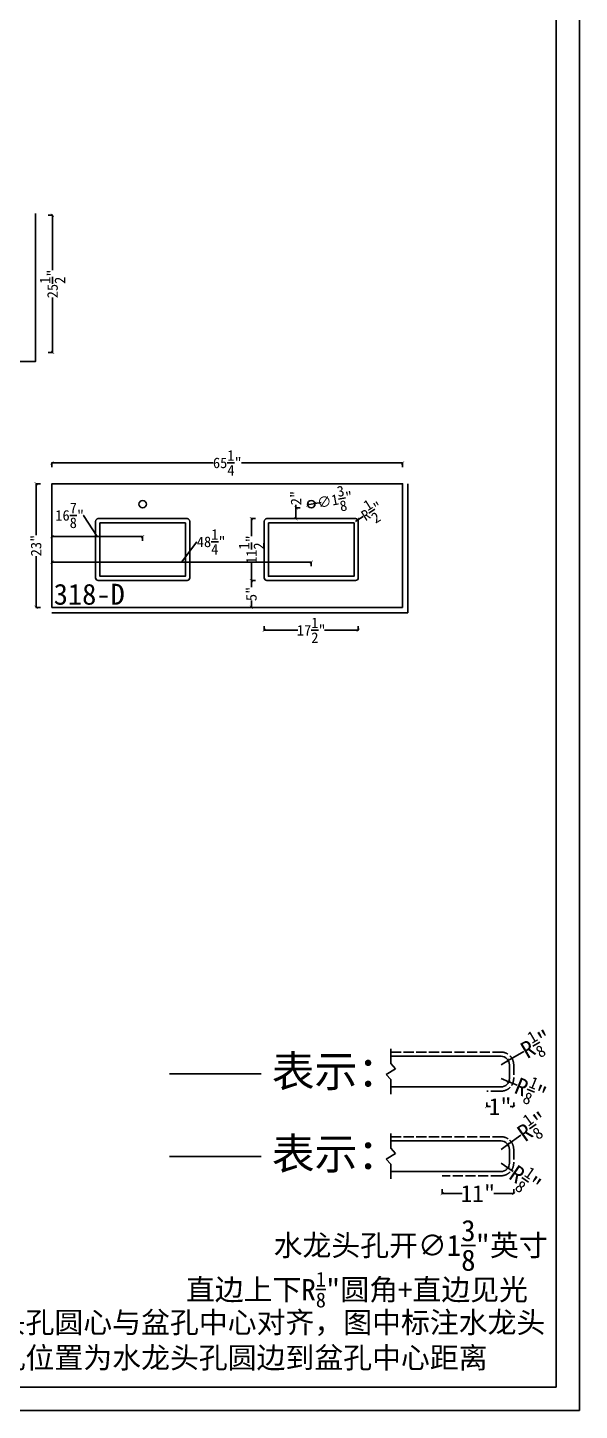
# Model space of a CAD drawing. Header units: millimetres. Extents: x 3183 to 64783, y -8707 to 2293.
# Drawn here: x 62175 to 64783, y -8707 to -2175 of the extents above; entities that cross this region are included whole.
import ezdxf
from ezdxf.lldxf.tags import DXFTag

# ---------------------------------------------------------------- set-up
doc = ezdxf.new("R2010")
doc.units = ezdxf.units.MM
doc.linetypes.add('ACAD_ISO02W100', pattern=[15, 12, -3])
for name, color, linetype in [('大样', 3, 'Continuous'), ('标注', 1, 'Continuous'), ('框', 4, 'Continuous'), ('编号', 6, 'Continuous'), ('说明', 8, 'Continuous')]:
    doc.layers.add(name, color=color, linetype=linetype)
doc.styles.get("Standard").update_dxf_attribs({"font": 'arial.ttf'})
doc.styles.add('样式 1', font='NSimSun.ttf')
tags = doc.linetypes.add('MB', pattern='A,0.5,-0.2,["MB",Standard,S=0.1,R=0,X=-0.1,Y=-0.05],-0.2', length=0.9).pattern_tags.tags
tags[6] = DXFTag(74, 10)
doc.linetypes.add('ZIGZAG', pattern='A,0.00254,-5.08,[131,ltypeshp.shx,S=5.08,R=0,X=-5.08,Y=0],-10.16,[131,ltypeshp.shx,S=5.08,R=180,X=5.08,Y=0],-5.08', length=20.32254)
doc.dimstyles.new('英寸', dxfattribs={"dimtxt": 50, "dimasz": 15, "dimexe": 1, "dimexo": 0.5, "dimtad": 0, "dimdec": 4, "dimlfac": 0.03937, "dimlunit": 5, "dimtxsty": '样式 1', "dimblk": 'ARCHTICK', "dimcen": 2.5, "dimclrt": 1, "dimadec": 0, "dimazin": 0, "dimtfac": 1, "dimtdec": 4, "dimtmove": 0, "dimatfit": 3, "dimfxl": 20, "dimfxlon": 1, "dimtolj": 1, "dimarcsym": 0})

# ---------------------------------------------------------------- blocks, each defined once
blk = doc.blocks.new('框')
at = {"layer": '框'}
for points in [[(16401.7, -391.7), (26401.7, -391.7), (26401.7, -7391.7), (16401.7, -7391.7)], [(16501.7, -491.7), (26301.7, -491.7), (26301.7, -7291.7), (16501.7, -7291.7)]]:
    blk.add_lwpolyline(points, close=True, dxfattribs=at)
at = {"layer": '框', "style": '样式 1'}
for tag, p in [('制图人：', (20840.1, -6764.8)), ('出图日期：', (22426.6, -6767.5)), ('图号：', (24401.3, -6776.7)), ('工程名称：', (19243.4, -6892.1)), ('车间确认：', (20840.1, -7012.5)), ('出货日期：', (22426.6, -7010.9)), ('工程编号：', (24384.7, -7131.5)), ('位置：', (19243.4, -7239.7)), ('确认：', (20840.1, -7240)), ('单位：', (22426.6, -7248.8))]:
    blk.add_attdef(tag, p, '', height=101.9, dxfattribs=at)
blk = doc.blocks.new('_ArchTick')
at = {"color": 0, "linetype": 'ByBlock', "const_width": 0.15}
blk.add_lwpolyline([(-0.5, -0.5), (0.5, 0.5)], dxfattribs=at)
blk = doc.blocks.new('*D398')
at = {"layer": 'Defpoints', "color": 0, "transparency": 16777216}
for p in [(64472.5, -7124.9), (64345, -7199.5), (64472.5, -7272.2)]:
    blk.add_point(p, dxfattribs=at)
at = {"layer": '标注', "color": 0, "lineweight": -2, "transparency": 16777216}
for p, q in [((64345, -7252.2), (64345, -7273.2)), ((64345, -7272.2), (64362.1, -7272.2)), ((64472.5, -7272.2), (64455.4, -7272.2)), ((64472.5, -7252.2), (64472.5, -7273.2))]:
    blk.add_line(p, q, dxfattribs=at)
at = {"layer": '标注', "color": 0, "lineweight": -2, "transparency": 16777216, "xscale": 15, "yscale": 15, "zscale": 15, "rotation": 180}
blk.add_blockref('_ArchTick', (64345, -7272.2), dxfattribs=at)
at = {"layer": '标注', "color": 0, "lineweight": -2, "transparency": 16777216, "xscale": 15, "yscale": 15, "zscale": 15}
blk.add_blockref('_ArchTick', (64472.5, -7272.2), dxfattribs=at)
at = {"layer": '标注', "color": 1, "transparency": 16777216, "insert": (64408.7, -7272.2), "char_height": 80, "attachment_point": 5, "style": '样式 1'}
blk.add_mtext('\\A1;1"', dxfattribs=at)
blk = doc.blocks.new('*D394')
at = {"layer": 'Defpoints', "color": 0, "transparency": 16777216}
for p in [(64412.5, -7139.5), (64449.5, -7154.6)]:
    blk.add_point(p, dxfattribs=at)
at = {"layer": '标注', "color": 0, "lineweight": -2, "transparency": 16777216}
for p in [(64412.5, -7139.5), (64488.8, -7170.6)]:
    blk.add_line(p, (64449.5, -7154.6), dxfattribs=at)
at = {"layer": '标注', "color": 0, "lineweight": -2, "transparency": 16777216, "xscale": 15, "yscale": 15, "zscale": 15, "rotation": 157.7819886964707}
blk.add_blockref('_ArchTick', (64449.5, -7154.6), dxfattribs=at)
at = {"layer": '标注', "color": 1, "transparency": 16777216, "insert": (64553, -7196.8), "char_height": 80, "attachment_point": 5, "rotation": 337.78199, "style": '样式 1'}
blk.add_mtext('\\A1;R{\\H0.7x;\\S1/8;}"', dxfattribs=at)
blk = doc.blocks.new('*D395')
at = {"layer": 'Defpoints', "color": 0, "transparency": 16777216}
for p in [(64447, -7054.5), (64412.5, -7074.8)]:
    blk.add_point(p, dxfattribs=at)
at = {"layer": '标注', "color": 0, "lineweight": -2, "transparency": 16777216}
for p in [(64412.5, -7074.8), (64519.9, -7011.8)]:
    blk.add_line(p, (64447, -7054.5), dxfattribs=at)
at = {"layer": '标注', "color": 0, "lineweight": -2, "transparency": 16777216, "xscale": 15, "yscale": 15, "zscale": 15, "rotation": 210.3681656591308}
blk.add_blockref('_ArchTick', (64447, -7054.5), dxfattribs=at)
at = {"layer": '标注', "color": 1, "transparency": 16777216, "insert": (64579.8, -6976.8), "char_height": 80, "width": 32.078, "attachment_point": 5, "rotation": 30.36817, "style": '样式 1'}
blk.add_mtext('\\A1;R{\\H0.7x;\\S1/8;}"', dxfattribs=at)
blk = doc.blocks.new('*D399')
at = {"layer": 'Defpoints', "color": 0, "transparency": 16777216}
for p in [(64472.5, -7524.6), (64134.9, -7599.2), (64472.5, -7682.9)]:
    blk.add_point(p, dxfattribs=at)
at = {"layer": '标注', "color": 0, "lineweight": -2, "transparency": 16777216}
for p, q in [((64134.9, -7662.9), (64134.9, -7683.9)), ((64134.9, -7682.9), (64228.4, -7682.9)), ((64472.5, -7682.9), (64378.9, -7682.9)), ((64472.5, -7662.9), (64472.5, -7683.9))]:
    blk.add_line(p, q, dxfattribs=at)
at = {"layer": '标注', "color": 0, "lineweight": -2, "transparency": 16777216, "xscale": 15, "yscale": 15, "zscale": 15, "rotation": 180}
blk.add_blockref('_ArchTick', (64134.9, -7682.9), dxfattribs=at)
at = {"layer": '标注', "color": 0, "lineweight": -2, "transparency": 16777216, "xscale": 15, "yscale": 15, "zscale": 15}
blk.add_blockref('_ArchTick', (64472.5, -7682.9), dxfattribs=at)
at = {"layer": '标注', "color": 1, "transparency": 16777216, "insert": (64303.7, -7682.9), "char_height": 80, "attachment_point": 5, "style": '样式 1'}
blk.add_mtext('\\A1;11"', dxfattribs=at)
blk = doc.blocks.new('*D396')
at = {"layer": 'Defpoints', "color": 0, "transparency": 16777216}
for p in [(64412.5, -7539.2), (64445.5, -7561.8)]:
    blk.add_point(p, dxfattribs=at)
at = {"layer": '标注', "color": 0, "lineweight": -2, "transparency": 16777216}
for p in [(64412.5, -7539.2), (64470.2, -7578.8)]:
    blk.add_line(p, (64445.5, -7561.8), dxfattribs=at)
at = {"layer": '标注', "color": 0, "lineweight": -2, "transparency": 16777216, "xscale": 15, "yscale": 15, "zscale": 15, "rotation": 145.4963367511641}
blk.add_blockref('_ArchTick', (64445.5, -7561.8), dxfattribs=at)
at = {"layer": '标注', "color": 1, "transparency": 16777216, "insert": (64527.3, -7618.1), "char_height": 80, "attachment_point": 5, "rotation": 325.49634, "style": '样式 1'}
blk.add_mtext('\\A1;R{\\H0.7x;\\S1/8;}"', dxfattribs=at)
blk = doc.blocks.new('*D397')
at = {"layer": 'Defpoints', "color": 0, "transparency": 16777216}
for p in [(64412.5, -7474.5), (64445, -7451.1)]:
    blk.add_point(p, dxfattribs=at)
at = {"layer": '标注', "color": 0, "lineweight": -2, "transparency": 16777216}
for p in [(64506.8, -7406.6), (64412.5, -7474.5)]:
    blk.add_line(p, (64445, -7451.1), dxfattribs=at)
at = {"layer": '标注', "color": 0, "lineweight": -2, "transparency": 16777216, "xscale": 15, "yscale": 15, "zscale": 15, "rotation": 215.762672990331}
blk.add_blockref('_ArchTick', (64445, -7451.1), dxfattribs=at)
at = {"layer": '标注', "color": 1, "transparency": 16777216, "insert": (64563.1, -7366.1), "char_height": 80, "width": 32.078, "attachment_point": 5, "rotation": 35.76267, "style": '样式 1'}
blk.add_mtext('\\A1;R{\\H0.7x;\\S1/8;}"', dxfattribs=at)
blk = doc.blocks.new('*D680')
at = {"layer": 'Defpoints', "color": 0, "transparency": 16777216}
for p in [(62098.5, -3061.4), (62292.6, -3061.4), (62098.5, -3709.1)]:
    blk.add_point(p, dxfattribs=at)
at = {"layer": '标注', "color": 0, "lineweight": -2, "transparency": 16777216}
for p, q in [((62272.6, -3061.4), (62293.6, -3061.4)), ((62292.6, -3061.4), (62292.6, -3320.1)), ((62292.6, -3709.1), (62292.6, -3450.4)), ((62272.6, -3709.1), (62293.6, -3709.1))]:
    blk.add_line(p, q, dxfattribs=at)
at = {"layer": '标注', "color": 0, "lineweight": -2, "transparency": 16777216, "xscale": 15, "yscale": 15, "zscale": 15}
for p, rotation in [((62292.6, -3061.4), 90), ((62292.6, -3709.1), 270)]:
    blk.add_blockref('_ArchTick', p, dxfattribs=dict(at, rotation=rotation))
at = {"layer": '标注', "color": 1, "transparency": 16777216, "insert": (62292.6, -3385.3), "char_height": 50, "attachment_point": 5, "rotation": 90, "style": '样式 1'}
blk.add_mtext('\\A1;25{\\H1x;\\S1/2;}"', dxfattribs=at)
blk = doc.blocks.new('*D683')
at = {"layer": 'Defpoints', "color": 0, "transparency": 16777216}
for p in [(62290.2, -4547.3), (62718.8, -4579.4), (62718.8, -4786.6)]:
    blk.add_point(p, dxfattribs=at)
at = {"layer": '标注', "color": 0, "lineweight": -2, "transparency": 16777216}
for p, q in [((62438.6, -4478.9), (62437.3, -4478.9)), ((62504.5, -4579.4), (62438.6, -4478.9)), ((62290.2, -4559.4), (62290.2, -4580.4)), ((62290.2, -4579.4), (62718.8, -4579.4)), ((62718.8, -4599.4), (62718.8, -4578.4))]:
    blk.add_line(p, q, dxfattribs=at)
at = {"layer": '标注', "color": 0, "lineweight": -2, "transparency": 16777216, "xscale": 15, "yscale": 15, "zscale": 15, "rotation": 180}
blk.add_blockref('_ArchTick', (62290.2, -4579.4), dxfattribs=at)
at = {"layer": '标注', "color": 0, "lineweight": -2, "transparency": 16777216, "xscale": 15, "yscale": 15, "zscale": 15}
blk.add_blockref('_ArchTick', (62718.8, -4579.4), dxfattribs=at)
at = {"layer": '标注', "color": 1, "transparency": 16777216, "insert": (62374, -4478.9), "char_height": 50, "attachment_point": 5, "style": '样式 1'}
blk.add_mtext('\\A1;16{\\H1x;\\S7/8;}"', dxfattribs=at)
blk = doc.blocks.new('*D684')
at = {"layer": 'Defpoints', "color": 0, "transparency": 16777216}
for p in [(62290.2, -4621.5), (63515.7, -4699.7), (63515.7, -4786.6)]:
    blk.add_point(p, dxfattribs=at)
at = {"layer": '标注', "color": 0, "lineweight": -2, "transparency": 16777216}
for p, q in [((62903, -4699.7), (62974.2, -4604)), ((62974.2, -4604), (62975.5, -4604)), ((62290.2, -4679.7), (62290.2, -4700.7)), ((62290.2, -4699.7), (63515.7, -4699.7)), ((63515.7, -4719.7), (63515.7, -4698.7))]:
    blk.add_line(p, q, dxfattribs=at)
at = {"layer": '标注', "color": 0, "lineweight": -2, "transparency": 16777216, "xscale": 15, "yscale": 15, "zscale": 15, "rotation": 180}
blk.add_blockref('_ArchTick', (62290.2, -4699.7), dxfattribs=at)
at = {"layer": '标注', "color": 0, "lineweight": -2, "transparency": 16777216, "xscale": 15, "yscale": 15, "zscale": 15}
blk.add_blockref('_ArchTick', (63515.7, -4699.7), dxfattribs=at)
at = {"layer": '标注', "color": 1, "transparency": 16777216, "insert": (63042.7, -4604), "char_height": 50, "attachment_point": 5, "style": '样式 1'}
blk.add_mtext('\\A1;48{\\H1x;\\S1/4;}"', dxfattribs=at)
blk = doc.blocks.new('*D685')
at = {"layer": 'Defpoints', "color": 0, "transparency": 16777216}
for p in [(63232.9, -4494.5), (63359, -4494.5), (63391.1, -4786.6)]:
    blk.add_point(p, dxfattribs=at)
at = {"layer": '标注', "color": 0, "lineweight": -2, "transparency": 16777216}
for p, q in [((63252.9, -4494.5), (63231.9, -4494.5)), ((63232.9, -4494.5), (63232.9, -4577.7)), ((63232.9, -4786.6), (63232.9, -4703.5)), ((63252.9, -4786.6), (63231.9, -4786.6))]:
    blk.add_line(p, q, dxfattribs=at)
at = {"layer": '标注', "color": 0, "lineweight": -2, "transparency": 16777216, "xscale": 15, "yscale": 15, "zscale": 15}
for p, rotation in [((63232.9, -4494.5), 90), ((63232.9, -4786.6), 270)]:
    blk.add_blockref('_ArchTick', p, dxfattribs=dict(at, rotation=rotation))
at = {"layer": '标注', "color": 1, "transparency": 16777216, "insert": (63232.9, -4640.6), "char_height": 50, "attachment_point": 5, "rotation": 90, "style": '样式 1'}
blk.add_mtext('\\A1;11{\\H1x;\\S1/2;}"', dxfattribs=at)
blk = doc.blocks.new('*D686')
at = {"layer": 'Defpoints', "color": 0, "transparency": 16777216}
for p in [(63391.1, -4786.6), (63232.9, -4913.6), (63391.1, -4913.6)]:
    blk.add_point(p, dxfattribs=at)
at = {"layer": '标注', "color": 0, "lineweight": -2, "transparency": 16777216}
for p, q in [((63252.9, -4786.6), (63231.9, -4786.6)), ((63232.9, -4786.6), (63232.9, -4818.8)), ((63232.9, -4913.6), (63232.9, -4881.5)), ((63252.9, -4913.6), (63231.9, -4913.6))]:
    blk.add_line(p, q, dxfattribs=at)
at = {"layer": '标注', "color": 0, "lineweight": -2, "transparency": 16777216, "xscale": 15, "yscale": 15, "zscale": 15}
for p, rotation in [((63232.9, -4786.6), 90), ((63232.9, -4913.6), 270)]:
    blk.add_blockref('_ArchTick', p, dxfattribs=dict(at, rotation=rotation))
at = {"layer": '标注', "color": 1, "transparency": 16777216, "insert": (63232.9, -4850.1), "char_height": 50, "attachment_point": 5, "rotation": 90, "style": '样式 1'}
blk.add_mtext('\\A1;5"', dxfattribs=at)
blk = doc.blocks.new('*D687')
at = {"layer": 'Defpoints', "color": 0, "transparency": 16777216}
for p in [(63293.5, -4677.2), (63738, -4701.5), (63738, -5021.7)]:
    blk.add_point(p, dxfattribs=at)
at = {"layer": '标注', "color": 0, "lineweight": -2, "transparency": 16777216}
for p, q in [((63293.5, -5001.7), (63293.5, -5022.7)), ((63293.5, -5021.7), (63452.8, -5021.7)), ((63738, -5021.7), (63578.7, -5021.7)), ((63738, -5001.7), (63738, -5022.7))]:
    blk.add_line(p, q, dxfattribs=at)
at = {"layer": '标注', "color": 0, "lineweight": -2, "transparency": 16777216, "xscale": 15, "yscale": 15, "zscale": 15, "rotation": 180}
blk.add_blockref('_ArchTick', (63293.5, -5021.7), dxfattribs=at)
at = {"layer": '标注', "color": 0, "lineweight": -2, "transparency": 16777216, "xscale": 15, "yscale": 15, "zscale": 15}
blk.add_blockref('_ArchTick', (63738, -5021.7), dxfattribs=at)
at = {"layer": '标注', "color": 1, "transparency": 16777216, "insert": (63515.7, -5021.7), "char_height": 50, "attachment_point": 5, "style": '样式 1'}
blk.add_mtext('\\A1;17{\\H1x;\\S1/2;}"', dxfattribs=at)
blk = doc.blocks.new('*D688')
at = {"layer": 'Defpoints', "color": 0, "transparency": 16777216}
for p in [(63443.4, -4443.7), (63515.7, -4443.7), (63515.7, -4494.5)]:
    blk.add_point(p, dxfattribs=at)
at = {"layer": '标注', "color": 0, "lineweight": -2, "transparency": 16777216}
for p, q in [((63443.4, -4443.7), (63443.4, -4428.7)), ((63463.4, -4443.7), (63442.4, -4443.7)), ((63463.4, -4494.5), (63442.4, -4494.5)), ((63443.4, -4494.5), (63443.4, -4443.7))]:
    blk.add_line(p, q, dxfattribs=at)
at = {"layer": '标注', "color": 0, "lineweight": -2, "transparency": 16777216, "xscale": 15, "yscale": 15, "zscale": 15}
for p, rotation in [((63443.4, -4443.7), 90), ((63443.4, -4494.5), 270)]:
    blk.add_blockref('_ArchTick', p, dxfattribs=dict(at, rotation=rotation))
at = {"layer": '标注', "color": 1, "transparency": 16777216, "insert": (63443.4, -4397.1), "char_height": 50, "attachment_point": 5, "rotation": 90, "style": '样式 1'}
blk.add_mtext('\\A1;2"', dxfattribs=at)
blk = doc.blocks.new('*D689')
at = {"layer": 'Defpoints', "color": 0, "transparency": 16777216}
for p in [(63498.6, -4429.5), (63532.9, -4423)]:
    blk.add_point(p, dxfattribs=at)
at = {"layer": '标注', "color": 0, "lineweight": -2, "transparency": 16777216}
for p in [(63498.6, -4429.5), (63562.4, -4417.5)]:
    blk.add_line(p, (63532.9, -4423), dxfattribs=at)
at = {"layer": '标注', "color": 0, "lineweight": -2, "transparency": 16777216, "xscale": 15, "yscale": 15, "zscale": 15}
for p, rotation in [((63498.6, -4429.5), 10.70248563451461), ((63532.9, -4423), 190.7024856345146)]:
    blk.add_blockref('_ArchTick', p, dxfattribs=dict(at, rotation=rotation))
at = {"layer": '标注', "color": 1, "transparency": 16777216, "insert": (63627.5, -4405.2), "char_height": 50, "attachment_point": 5, "rotation": 10.70249, "style": '样式 1'}
blk.add_mtext('\\A1;∅1{\\H1x;\\S3/8;}"', dxfattribs=at)
blk = doc.blocks.new('*D690')
at = {"layer": 'Defpoints', "color": 0, "transparency": 16777216}
for p in [(63725.3, -4507.2), (63736.1, -4500.5)]:
    blk.add_point(p, dxfattribs=at)
at = {"layer": '标注', "color": 0, "lineweight": -2, "transparency": 16777216}
for p in [(63725.3, -4507.2), (63761.5, -4484.6)]:
    blk.add_line(p, (63736.1, -4500.5), dxfattribs=at)
at = {"layer": '标注', "color": 0, "lineweight": -2, "transparency": 16777216, "xscale": 15, "yscale": 15, "zscale": 15, "rotation": 212.102004797935}
blk.add_blockref('_ArchTick', (63736.1, -4500.5), dxfattribs=at)
at = {"layer": '标注', "color": 1, "transparency": 16777216, "insert": (63802.1, -4459.1), "char_height": 50, "attachment_point": 5, "rotation": 32.102, "style": '样式 1'}
blk.add_mtext('\\A1;R{\\H1x;\\S1/2;}"', dxfattribs=at)
blk = doc.blocks.new('*D691')
at = {"layer": 'Defpoints', "color": 0, "transparency": 16777216}
for p in [(63947.5, -4230.8), (62290.2, -4329.4), (63947.5, -4329.4)]:
    blk.add_point(p, dxfattribs=at)
at = {"layer": '标注', "color": 0, "lineweight": -2, "transparency": 16777216}
for p, q in [((62290.2, -4250.8), (62290.2, -4229.8)), ((62290.2, -4230.8), (63052, -4230.8)), ((63947.5, -4230.8), (63185.7, -4230.8)), ((63947.5, -4250.8), (63947.5, -4229.8))]:
    blk.add_line(p, q, dxfattribs=at)
at = {"layer": '标注', "color": 0, "lineweight": -2, "transparency": 16777216, "xscale": 15, "yscale": 15, "zscale": 15, "rotation": 180}
blk.add_blockref('_ArchTick', (62290.2, -4230.8), dxfattribs=at)
at = {"layer": '标注', "color": 0, "lineweight": -2, "transparency": 16777216, "xscale": 15, "yscale": 15, "zscale": 15}
blk.add_blockref('_ArchTick', (63947.5, -4230.8), dxfattribs=at)
at = {"layer": '标注', "color": 1, "transparency": 16777216, "insert": (63118.9, -4230.8), "char_height": 50, "attachment_point": 5, "style": '样式 1'}
blk.add_mtext('\\A1;65{\\H1x;\\S1/4;}"', dxfattribs=at)
blk = doc.blocks.new('*D692')
at = {"layer": 'Defpoints', "color": 0, "transparency": 16777216}
for p in [(62290.2, -4329.4), (62215.3, -4913.6), (62290.2, -4913.6)]:
    blk.add_point(p, dxfattribs=at)
at = {"layer": '标注', "color": 0, "lineweight": -2, "transparency": 16777216}
for p, q in [((62235.3, -4329.4), (62214.3, -4329.4)), ((62215.3, -4329.4), (62215.3, -4572)), ((62215.3, -4913.6), (62215.3, -4671.1)), ((62235.3, -4913.6), (62214.3, -4913.6))]:
    blk.add_line(p, q, dxfattribs=at)
at = {"layer": '标注', "color": 0, "lineweight": -2, "transparency": 16777216, "xscale": 15, "yscale": 15, "zscale": 15}
for p, rotation in [((62215.3, -4329.4), 90), ((62215.3, -4913.6), 270)]:
    blk.add_blockref('_ArchTick', p, dxfattribs=dict(at, rotation=rotation))
at = {"layer": '标注', "color": 1, "transparency": 16777216, "insert": (62215.3, -4621.5), "char_height": 50, "attachment_point": 5, "rotation": 90, "style": '样式 1'}
blk.add_mtext('\\A1;23"', dxfattribs=at)

msp = doc.modelspace()

# ---------------------------------------------------------------- linework, layer by layer
for p, q in [((63891.95511, -7000.07074), (63891.95511, -7069.46682)), ((63870.18661, -7120.5356), (63913.7236, -7093.68529)), ((63891.95511, -7144.75407), (63870.18661, -7120.5356)), ((63891.95511, -7069.46682), (63913.7236, -7093.68529)), ((63891.95511, -7214.15015), (63891.95511, -7144.75407)), ((63891.95511, -7399.79838), (63891.95511, -7469.19446)), ((63870.18661, -7520.26325), (63913.7236, -7493.41293)), ((63891.95511, -7469.19446), (63913.7236, -7493.41293)), ((63891.95511, -7544.48172), (63870.18661, -7520.26325)), ((63891.95511, -7613.8778), (63891.95511, -7544.48172))]:
    msp.add_line(p, q)
at = {"linetype": 'ZIGZAG', "ltscale": 15}
msp.add_line((62845.71208, -7118.09391), (63279.61685, -7118.09391), dxfattribs=at)
at = {"linetype": 'MB', "ltscale": 470}
msp.add_line((62845.71208, -7507.88816), (63279.61685, -7507.88816), dxfattribs=at)
msp.add_lwpolyline([(63947.54979, -4913.64817), (62290.19979, -4913.64817), (62290.19979, -4329.44817), (63947.54979, -4329.44817)], close=True)
for points in [[(62509.27479, -4494.54817), (62928.37479, -4494.54817, -0.4142135624), (62941.07479, -4507.24817), (62941.07479, -4773.94817, -0.4142135624), (62928.37479, -4786.64817), (62509.27479, -4786.64817, -0.4142135624), (62496.57479, -4773.94817), (62496.57479, -4507.24817, -0.4142135624)], [(63306.19979, -4494.54817), (63725.29979, -4494.54817, -0.4142135624), (63737.99979, -4507.24817), (63737.99979, -4773.94817, -0.4142135624), (63725.29979, -4786.64817), (63306.19979, -4786.64817, -0.4142135624), (63293.49979, -4773.94817), (63293.49979, -4507.24817, -0.4142135624)]]:
    msp.add_lwpolyline(points, format="xyb", close=True)
at = {"linetype": 'ACAD_ISO02W100', "ltscale": 4}
for points in [[(63891.95511, -7014.76878), (64412.49255, -7014.76878, -0.4142135624), (64472.49255, -7074.76878), (64472.49255, -7139.45211, -0.4142135624), (64412.49255, -7199.45211), (64344.99817, -7199.45211)], [(63891.95511, -7414.49642), (64412.49255, -7414.49642, -0.4142135624), (64472.49255, -7474.49642), (64472.49255, -7539.17976, -0.4142135624), (64412.49255, -7599.17976), (64134.87345, -7599.17976)]]:
    msp.add_lwpolyline(points, format="xyb", dxfattribs=at)
for points in [[(63891.95511, -7034.76878), (64412.49255, -7034.76878, -0.4142135624), (64452.49255, -7074.76878), (64452.49255, -7139.45211, -0.4142135624), (64412.49255, -7179.45211), (63891.95511, -7179.45211)], [(63891.95511, -7434.49642), (64412.49255, -7434.49642, -0.4142135624), (64452.49255, -7474.49642), (64452.49255, -7539.17976, -0.4142135624), (64412.49255, -7579.17976), (63891.95511, -7579.17976)]]:
    msp.add_lwpolyline(points, format="xyb")
for centre in [(62718.82479, -4426.28567), (63515.74979, -4426.28567)]:
    msp.add_circle(centre, 17.4625)
at = {"layer": '大样', "linetype": 'ZIGZAG', "ltscale": 5}
for points in [[(60285.86418, -3061.40423), (60285.86418, -3752.59421), (62211.52198, -3752.59421), (62211.52198, -3052.69329)], [(62290.19979, -4939.11301), (63971.86251, -4939.11301), (63971.86251, -4329.34031)]]:
    msp.add_lwpolyline(points, dxfattribs=at)
for points in [[(62516.57479, -4514.54817), (62921.07479, -4514.54817), (62921.07479, -4766.64817), (62516.57479, -4766.64817)], [(63313.49979, -4514.54817), (63717.99979, -4514.54817), (63717.99979, -4766.64817), (63313.49979, -4766.64817)]]:
    msp.add_lwpolyline(points, close=True, dxfattribs=at)

# ---------------------------------------------------------------- block references
at = {"layer": '框', "xscale": 1.1, "yscale": 1.1, "zscale": 1.1, "rotation": 270}
msp.add_blockref('框', (65213.73076, 20334.46211), dxfattribs=at)

# ---------------------------------------------------------------- texts
at = {"style": '样式 1'}
for p in [(63329.05657, -7179.06421), (63329.05657, -7568.85846)]:
    msp.add_text('表示：', height=148.335143, dxfattribs=at).set_placement(p)
at = {"layer": '编号', "style": '样式 1'}
msp.add_text('318-D', height=98.784974, dxfattribs=at).set_placement((62298.31839, -4901.00961))
at = {"layer": '说明', "char_height": 100.0649113, "attachment_point": 1, "style": '样式 1'}
for s, insert, width in [('\\A1;水龙头孔开∅1\\S3/8;"英寸', (63337.53961, -7807.77114), 1302.0825707), ('\\A1;\\pxql;直边上下R{\\H0.7x;\\S1/8;}"圆角+直边见光', (62923.23137, -8052.88307), 1776.3365841), ('水龙头孔圆心与盆孔中心对齐，图中标注水龙头孔开孔位置为水龙头孔圆边到盆孔中心距离', (61755.7927, -8241.77375), 2932.7286827)]:
    msp.add_mtext(s, dxfattribs=dict(at, insert=insert, width=width))

# ---------------------------------------------------------------- dimensions: what is measured, and where the dimension line sits
at = {"layer": '标注'}
for base, p1, p2, picture, middle in [((62292.58129, -3061.40423), (62098.45398, -3709.10423), (62098.45398, -3061.40423), '*D680', (62292.58129, -3385.25423)), ((62215.26975, -4913.64817), (62290.19979, -4329.44817), (62290.19979, -4913.64817), '*D692', (62215.26975, -4621.54817)), ((63443.42507, -4443.74817), (63515.74979, -4494.54817), (63515.74979, -4443.74817), '*D688', (63443.42507, -4397.11758)), ((63232.90623, -4494.54817), (63391.12787, -4786.64817), (63359.02941, -4494.54817), '*D685', (63232.90623, -4640.59817)), ((63232.90623, -4913.64817), (63391.12787, -4786.64817), (63391.12787, -4913.64817), '*D686', (63232.90623, -4850.14817))]:
    dim = msp.add_linear_dim(base=base, p1=p1, p2=p2, angle=90, dimstyle='英寸', override={"dimpost": '"'}, dxfattribs=at)
    dim.commit()
    dim.dimension.update_dxf_attribs({"geometry": picture, "text_midpoint": middle})
for base, p1, p2, picture, middle in [((63947.54979, -4230.82473), (62290.19979, -4329.44817), (63947.54979, -4329.44817), '*D691', (63118.87479, -4230.82473)), ((63737.99979, -5021.72965), (63293.49979, -4677.17748), (63737.99979, -4701.48858), '*D687', (63515.74979, -5021.72965))]:
    dim = msp.add_linear_dim(base=base, p1=p1, p2=p2, dimstyle='英寸', override={"dimpost": '"'}, dxfattribs=at)
    dim.commit()
    dim.dimension.update_dxf_attribs({"geometry": picture, "text_midpoint": middle})
dim = msp.add_diameter_dim_2p(p1=(63498.59106, -4429.52862), p2=(63532.90853, -4423.04272), dimstyle='英寸', override={"dimpost": '"'}, dxfattribs=at)
dim.commit()
dim.dimension.update_dxf_attribs({"geometry": '*D689', "text_midpoint": (63627.50139, -4405.16497)})
for base, p1, p2, picture, middle in [((62718.82479, -4579.39693), (62290.19979, -4547.33065), (62718.82479, -4786.64817), '*D683', (62436.68905, -4478.90891)), ((63515.74979, -4699.70857), (62290.19979, -4621.54817), (63515.74979, -4786.64817), '*D684', (62976.10063, -4604.03061))]:
    dim = msp.add_linear_dim(base=base, p1=p1, p2=p2, dimstyle='英寸', override={"dimpost": '"', "dimtmove": 1}, dxfattribs=at)
    dim.commit()
    dim.dimension.update_dxf_attribs({"geometry": picture, "text_midpoint": middle, "dimtype": 160})
dim = msp.add_radius_dim(center=(63725.29979, -4507.24817), mpoint=(63736.05801, -4500.49903), dimstyle='英寸', override={"dimpost": '"'}, dxfattribs=at)
dim.commit()
dim.dimension.update_dxf_attribs({"geometry": '*D690', "text_midpoint": (63802.10781, -4459.06285)})
for center, mpoint, picture, middle in [((64412.49255, -7074.76878), (64447.00434, -7054.5466), '*D395', (64579.75061, -6976.76393)), ((64412.49255, -7139.45211), (64449.52262, -7154.57738), '*D394', (64552.99693, -7196.84242)), ((64412.49255, -7474.49642), (64444.95034, -7451.11926), '*D397', (64563.05154, -7366.05889))]:
    dim = msp.add_radius_dim(center=center, mpoint=mpoint, text='R{\\H0.7x;\\S1/8;}"', dimstyle='英寸', override={"dimtxt": 80, "dimpost": '"'}, dxfattribs=at)
    dim.commit()
    dim.dimension.update_dxf_attribs({"geometry": picture, "text_midpoint": middle, "dimtype": 164})
for base, p1, p2, text, picture, middle in [((64472.49255, -7272.16455), (64344.99817, -7199.45211), (64472.49255, -7124.88443), '1"', '*D398', (64408.74536, -7272.16455)), ((64472.49255, -7682.89966), (64134.87345, -7599.17976), (64472.49255, -7524.61208), '11"', '*D399', (64303.683, -7682.89966))]:
    dim = msp.add_linear_dim(base=base, p1=p1, p2=p2, text=text, dimstyle='英寸', override={"dimtxt": 80, "dimpost": '"'}, dxfattribs=at)
    dim.commit()
    dim.dimension.update_dxf_attribs({"geometry": picture, "text_midpoint": middle})
dim = msp.add_radius_dim(center=(64412.49255, -7539.17976), mpoint=(64445.45615, -7561.83811), text='R{\\H0.7x;\\S1/8;}"', dimstyle='英寸', override={"dimtxt": 80, "dimpost": '"'}, dxfattribs=at)
dim.commit()
dim.dimension.update_dxf_attribs({"geometry": '*D396', "text_midpoint": (64527.32131, -7618.11019)})

doc.saveas('drawing.dxf')
